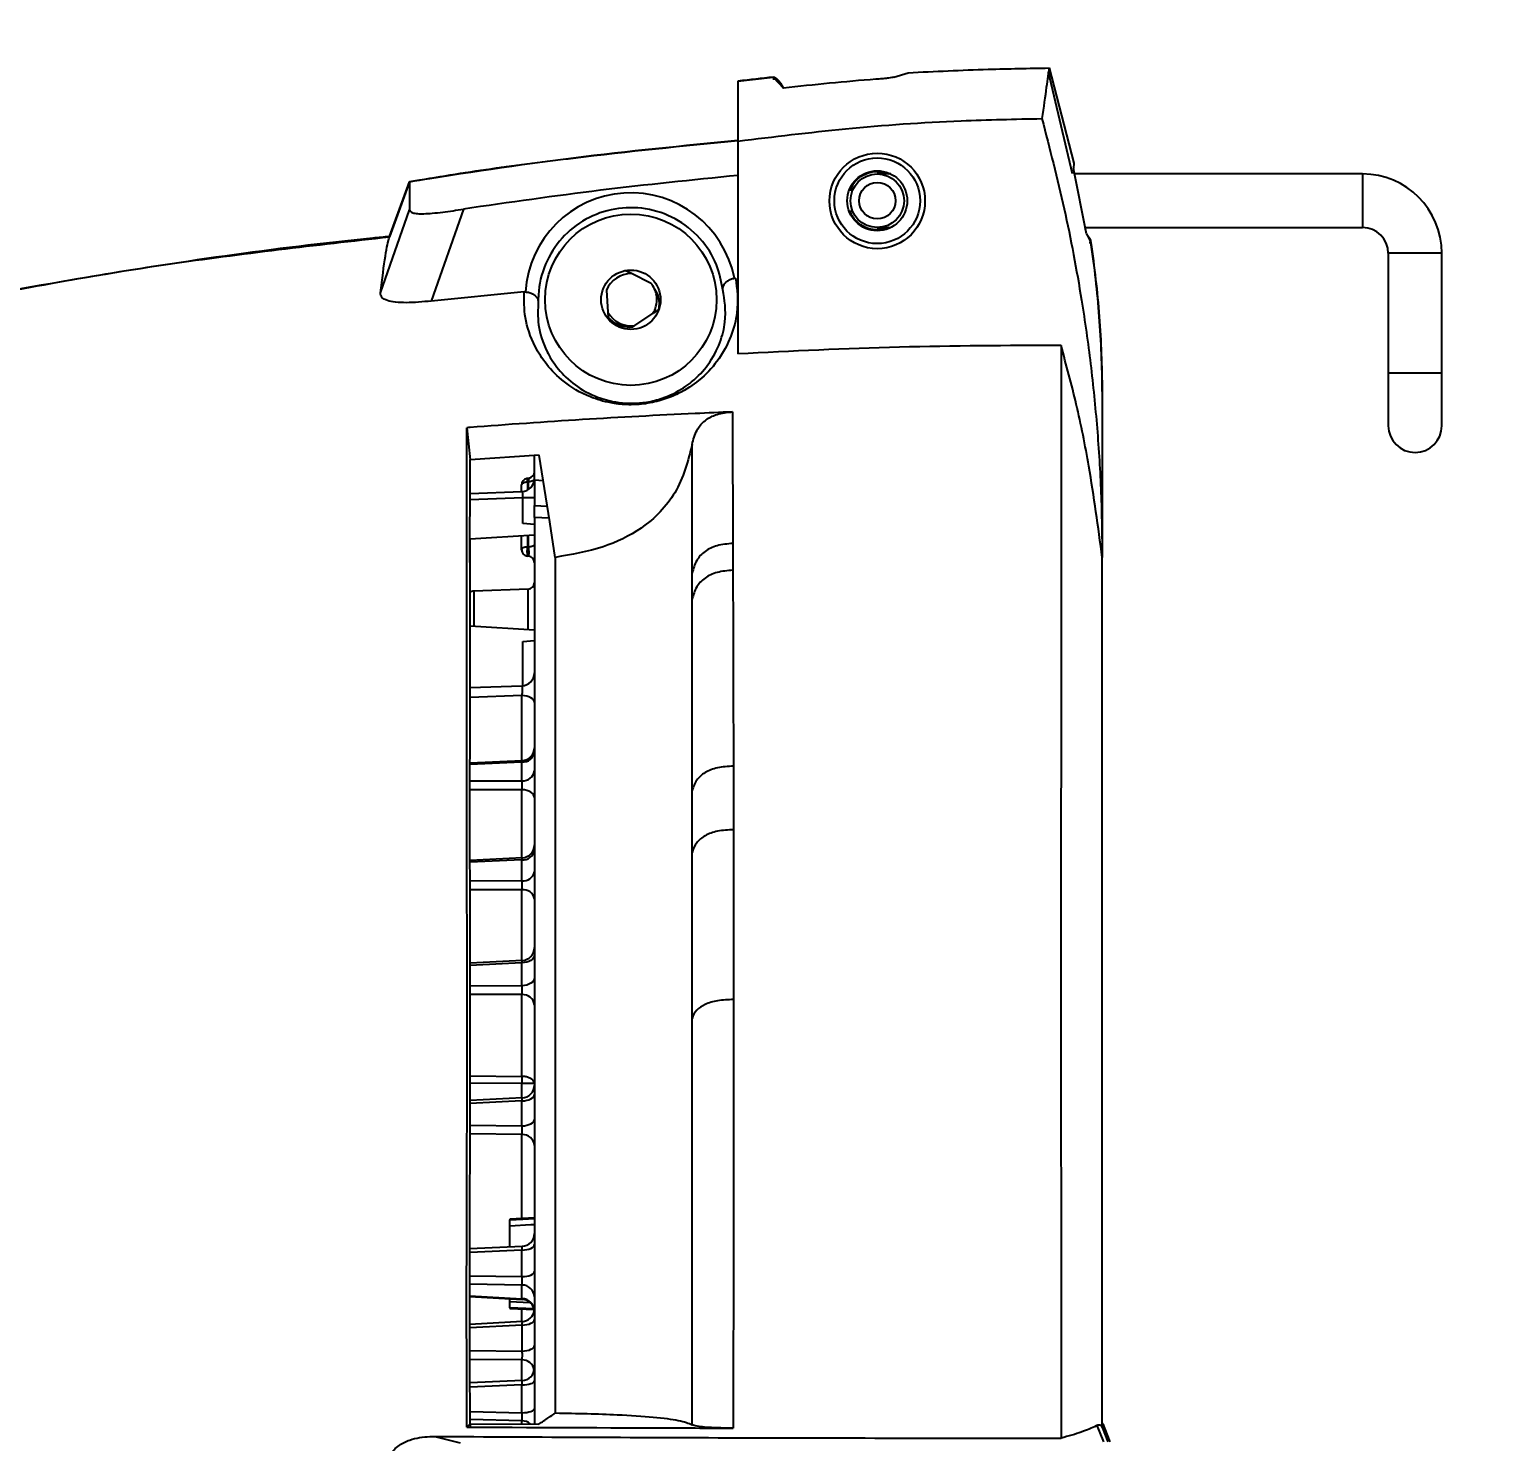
# Model space of a CAD drawing. Header units: inches. Extents: x 0.7 to 44.2, y 3.2 to 34.6.
# Drawn here: x 22.36 to 25.772, y 13.24 to 16.537 of the extents above; entities that cross this region are included whole.
import ezdxf

# ---------------------------------------------------------------- set-up
doc = ezdxf.new("R2010")
doc.units = ezdxf.units.IN
doc.header["$MEASUREMENT"] = 0
doc.layers.add('DIM', color=1, linetype='Continuous')
doc.styles.add('Arial', font='arial.ttf')
doc.dimstyles.new('ETC EU Metric & ANSI.35 Stacked', dxfattribs={"dimscale": 2.666667, "dimtxt": 0.35, "dimasz": 0.4375, "dimexe": 0.35, "dimexo": 0.35, "dimgap": 0.116667, "dimtad": 0, "dimtih": 1, "dimtoh": 1, "dimdec": 0, "dimlfac": 25.4, "dimzin": 4, "dimdsep": 46, "dimtxsty": 'Arial', "dimcen": 0.175, "dimadec": 0, "dimazin": 0, "dimtfac": 0.75, "dimtdec": 0, "dimtofl": 0, "dimtmove": 0, "dimatfit": 3, "dimfxl": 1, "dimtolj": 1, "dimtzin": 0, "dimarcsym": 0})

# ---------------------------------------------------------------- blocks, each defined once
blk = doc.blocks.new('*D4')
at = {"layer": 'Defpoints', "color": 0, "transparency": 16777216}
for p in [(21.6862, 20.4649), (27.3073, 20.4649), (21.0596, 12.3057)]:
    blk.add_point(p, dxfattribs=at)
at = {"layer": 'DIM', "color": 0, "lineweight": -2, "transparency": 16777216}
for p, q in [((22.0362, 20.4649), (27.6573, 20.4649)), ((27.3073, 20.0274), (27.3073, 17.0217)), ((27.3073, 12.7432), (27.3073, 15.749)), ((21.4096, 12.3057), (27.6573, 12.3057))]:
    blk.add_line(p, q, dxfattribs=at)
at = {"layer": 'DIM', "color": 0, "transparency": 16777216}
for points in [[(27.2344, 20.0274), (27.3802, 20.0274), (27.3073, 20.4649)], [(27.2344, 12.7432), (27.3802, 12.7432), (27.3073, 12.3057)]]:
    blk.add_solid(points, dxfattribs=at)
at = {"layer": 'DIM', "color": 0, "transparency": 16777216, "char_height": 0.35, "attachment_point": 5, "style": 'Arial'}
for s, insert in [('\\A1;207mm', (27.3073, 16.6807)), ('\\A1;[8.16"]', (27.3073, 16.0444))]:
    blk.add_mtext(s, dxfattribs=dict(at, insert=insert))

msp = doc.modelspace()

# ---------------------------------------------------------------- linework, layer by layer
for p, q in [((24.0134, 16.4157), (24.0955, 16.4251)), ((24.0134, 16.4157), (24.0134, 16.2758)), ((24.0134, 16.4157), (24.0134, 16.4157)), ((24.0952, 16.4251), (24.0961, 16.4192)), ((24.0955, 16.4251), (24.1195, 16.3997)), ((24.3771, 16.4252), (24.4108, 16.4355)), ((24.7938, 16.1992), (24.7379, 16.4365)), ((24.7393, 16.4465), (24.7973, 16.2243)), ((24.0134, 16.2758), (24.0134, 15.7793)), ((24.7973, 16.2243), (24.7965, 16.2122)), ((24.8267, 16.0592), (24.7965, 16.2122)), ((23.2467, 16.1807), (23.2001, 16.0525)), ((23.2003, 16.0531), (23.2467, 16.1807)), ((23.2467, 16.1807), (23.2467, 16.1155)), ((24.3699, 16.1992), (24.3384, 16.1992)), ((25.4709, 16.1992), (24.7991, 16.1992)), ((25.4709, 16.1992), (25.4709, 16.0742)), ((24.2811, 16.1617), (24.273, 16.1617)), ((23.1792, 15.9218), (23.2467, 16.1155)), ((23.3727, 16.1171), (23.2978, 15.9026)), ((24.2811, 16.1117), (24.273, 16.1117)), ((24.3384, 16.0742), (24.3699, 16.0742)), ((24.3626, 16.0742), (24.3536, 16.0713)), ((24.8267, 16.0592), (24.8232, 16.0742)), ((24.8237, 16.0742), (25.4709, 16.0742)), ((24.3645, 16.0739), (24.3652, 16.0721)), ((24.8267, 16.0592), (24.837, 16.0396)), ((24.8331, 16.0392), (24.8371, 16.0392)), ((25.5309, 16.0142), (25.5309, 15.7342)), ((25.6559, 16.0142), (25.5309, 16.0142)), ((25.6559, 15.7342), (25.6559, 16.0142)), ((23.765, 15.9665), (23.751, 15.9734)), ((23.8108, 15.9439), (23.765, 15.9665)), ((24.005, 15.9559), (24.0078, 15.9562)), ((23.5144, 15.9238), (23.2978, 15.9026)), ((23.5144, 15.9238), (23.5177, 15.9239)), ((23.7066, 15.9276), (23.7099, 15.8767)), ((23.7099, 15.8767), (23.7107, 15.8648)), ((23.7728, 15.8456), (23.8153, 15.8739)), ((23.8153, 15.8739), (23.8162, 15.8746)), ((23.8202, 15.8839), (23.8162, 15.8746)), ((23.8281, 15.8825), (23.8162, 15.8746)), ((23.8281, 15.8825), (23.8282, 15.8826)), ((23.7607, 15.8376), (23.7598, 15.837)), ((23.767, 15.8418), (23.7728, 15.8456)), ((25.5309, 15.7342), (25.5309, 15.6117)), ((25.6559, 15.7342), (25.5309, 15.7342)), ((25.6559, 15.6117), (25.6559, 15.7342)), ((24.8634, 15.6917), (24.8634, 15.304)), ((24.8634, 15.6917), (24.8634, 15.6917)), ((23.381, 15.607), (23.3884, 15.5316)), ((23.5494, 15.5432), (23.3884, 15.5316)), ((23.5384, 15.4844), (23.5384, 15.5435)), ((23.5084, 15.4579), (23.5084, 15.4734)), ((23.5263, 15.4893), (23.5205, 15.4881)), ((23.5205, 15.4881), (23.5221, 15.4799)), ((23.5247, 15.4805), (23.5221, 15.4799)), ((23.5221, 15.4799), (23.5221, 15.4612)), ((23.5247, 15.4805), (23.5263, 15.4893)), ((23.5247, 15.4627), (23.5247, 15.4805)), ((23.5384, 15.4844), (23.5384, 15.4257)), ((23.5589, 15.4826), (23.5384, 15.4844)), ((23.511, 15.443), (23.3882, 15.4387)), ((23.3883, 15.4537), (23.5094, 15.4579)), ((23.511, 15.3837), (23.511, 15.443)), ((23.5384, 15.443), (23.511, 15.443)), ((23.5384, 15.4257), (23.5682, 15.4239)), ((23.5384, 15.3977), (23.5384, 13.2803)), ((23.5727, 15.3956), (23.5384, 15.3977)), ((23.5384, 15.3813), (23.511, 15.3837)), ((23.5384, 15.3563), (23.3881, 15.3471)), ((23.5084, 15.3221), (23.5084, 15.3545)), ((23.5221, 15.3553), (23.5221, 15.3286)), ((23.5221, 15.3286), (23.5247, 15.3284)), ((23.5247, 15.3284), (23.5247, 15.3555)), ((23.5247, 15.3069), (23.5221, 15.3071)), ((24.8634, 13.2746), (24.8634, 15.304)), ((24.8634, 15.304), (24.8634, 15.304)), ((24.8634, 15.2246), (24.8634, 15.304)), ((23.5239, 15.2302), (23.3967, 15.2258)), ((23.3967, 15.2258), (23.3967, 15.1438)), ((23.5239, 15.136), (23.5239, 15.2302)), ((24.8634, 15.2246), (24.8634, 15.2246)), ((23.3883, 15.1443), (23.5384, 15.1351)), ((23.511, 15.1077), (23.5384, 15.1101)), ((23.511, 15.0048), (23.511, 15.1077)), ((23.3883, 15.0005), (23.5094, 15.0047)), ((23.5094, 14.9816), (23.3883, 14.9774)), ((23.5094, 14.8296), (23.5094, 14.9816)), ((23.5098, 14.8296), (23.3881, 14.8236)), ((23.5094, 14.783), (23.5094, 14.8266)), ((23.388, 14.7825), (23.5094, 14.783)), ((23.5094, 14.762), (23.388, 14.7615)), ((23.5094, 14.6028), (23.5094, 14.762)), ((23.5098, 14.6029), (23.3881, 14.5969)), ((23.5094, 14.5497), (23.5094, 14.5986)), ((23.3882, 14.5498), (23.5094, 14.5497)), ((23.5094, 14.5286), (23.3882, 14.5287)), ((23.5094, 14.363), (23.5094, 14.5286)), ((23.3884, 14.4506), (23.3884, 14.4506)), ((23.5099, 14.3631), (23.3884, 14.3571)), ((23.5094, 14.3046), (23.5094, 14.358)), ((23.3884, 14.3053), (23.5094, 14.3046)), ((23.5094, 14.2837), (23.3884, 14.2844)), ((23.5094, 14.0929), (23.5094, 14.2837)), ((23.3884, 14.0943), (23.5094, 14.0929)), ((23.5094, 14.0763), (23.3884, 14.0775)), ((23.5094, 14.0429), (23.5094, 14.0763)), ((23.5098, 14.0426), (23.3884, 14.0368)), ((23.5094, 13.9776), (23.5094, 14.0358)), ((23.3884, 13.979), (23.5094, 13.9776)), ((23.5094, 13.9571), (23.3884, 13.9585)), ((23.5094, 13.7614), (23.5094, 13.9571)), ((23.5384, 13.7629), (23.4814, 13.7599)), ((23.4814, 13.7599), (23.4814, 13.7585)), ((23.4814, 13.6948), (23.4814, 13.7437)), ((23.5098, 13.6961), (23.3877, 13.6905)), ((23.5094, 13.6256), (23.5094, 13.6877)), ((23.3875, 13.6277), (23.5094, 13.6256)), ((23.5094, 13.6059), (23.3875, 13.608)), ((23.5094, 13.5739), (23.5094, 13.6059)), ((23.3876, 13.5804), (23.5094, 13.5739)), ((23.3876, 13.579), (23.51, 13.5725)), ((23.4814, 13.5677), (23.4814, 13.5741)), ((23.4814, 13.5677), (23.5273, 13.5654)), ((23.4814, 13.5529), (23.4814, 13.5515)), ((23.5369, 13.5501), (23.4814, 13.5529)), ((23.4814, 13.5515), (23.5378, 13.5486)), ((23.5094, 13.5206), (23.5094, 13.55)), ((23.51, 13.5206), (23.3877, 13.5141)), ((23.51, 13.5124), (23.3878, 13.5059)), ((23.51, 13.4517), (23.51, 13.5124)), ((23.3879, 13.4529), (23.51, 13.4517)), ((23.5094, 13.4313), (23.388, 13.4324)), ((23.5094, 13.3828), (23.5094, 13.4313)), ((23.5097, 13.3828), (23.3881, 13.3774)), ((23.5094, 13.308), (23.5094, 13.3728)), ((23.3883, 13.3107), (23.5094, 13.308)), ((23.381, 13.2745), (23.3884, 13.2823)), ((23.5094, 13.2892), (23.3884, 13.2919)), ((23.3884, 13.2823), (23.5489, 13.2815)), ((23.3884, 13.2823), (23.3884, 13.2745)), ((23.3884, 13.2823), (23.3884, 13.2823)), ((23.5094, 13.2817), (23.5094, 13.2892)), ((24.8671, 13.24), (24.8517, 13.2784)), ((24.8654, 13.2818), (24.8634, 13.2818)), ((24.882, 13.2402), (24.8654, 13.2818)), ((23.3057, 13.2525), (23.3655, 13.2377)), ((23.381, 13.2745), (23.3884, 13.2745)), ((24.8774, 13.2397), (24.8644, 13.2721))]:
    msp.add_line(p, q)
at = {"flags": 128}
for points in [[(23.5871, 15.3043), (23.574, 15.3874), (23.5494, 15.5432)], [(23.5221, 15.4799), (23.5194, 15.4797), (23.5168, 15.4793), (23.5144, 15.4787), (23.5123, 15.4778), (23.5107, 15.4769), (23.5094, 15.4758), (23.5087, 15.4746), (23.5084, 15.4734)], [(23.5384, 15.4866), (23.5381, 15.4858), (23.5374, 15.4846), (23.5361, 15.4835), (23.5345, 15.4826), (23.5324, 15.4818), (23.53, 15.4811), (23.5274, 15.4807), (23.5247, 15.4805)], [(23.5221, 15.3286), (23.5194, 15.3284), (23.5168, 15.328), (23.5144, 15.3273), (23.5123, 15.3265), (23.5107, 15.3256), (23.5094, 15.3245), (23.5087, 15.3233), (23.5084, 15.3221)], [(23.5384, 15.335), (23.5381, 15.3337), (23.5374, 15.3326), (23.5361, 15.3315), (23.5345, 15.3305), (23.5324, 15.3297), (23.53, 15.3291), (23.5274, 15.3286), (23.5247, 15.3284)], [(23.5384, 14.9654), (23.5378, 14.9685), (23.5362, 14.9715), (23.5336, 14.9742), (23.53, 14.9767), (23.5256, 14.9787), (23.5206, 14.9802), (23.5151, 14.9812), (23.5094, 14.9816)], [(23.5094, 14.8266), (23.5084, 14.8266), (23.3886, 14.8207), (23.3881, 14.8207)], [(23.5384, 14.7428), (23.5378, 14.7465), (23.5362, 14.75), (23.5336, 14.7533), (23.53, 14.7562), (23.5256, 14.7585), (23.5206, 14.7603), (23.5151, 14.7615), (23.5094, 14.762)], [(23.5094, 14.5986), (23.5084, 14.5985), (23.3886, 14.5926), (23.3881, 14.5926)], [(23.5384, 14.377), (23.5378, 14.3733), (23.5362, 14.3699), (23.5336, 14.3666), (23.53, 14.3638), (23.5256, 14.3614), (23.5206, 14.3596), (23.5151, 14.3585), (23.5094, 14.358)], [(23.5094, 14.358), (23.5084, 14.358), (23.3886, 14.3521), (23.3884, 14.3521)], [(23.5384, 14.3231), (23.5378, 14.3195), (23.5362, 14.3161), (23.5336, 14.313), (23.53, 14.3102), (23.5256, 14.3079), (23.5206, 14.3062), (23.5151, 14.3051), (23.5094, 14.3046)], [(23.5094, 14.0358), (23.5084, 14.0357), (23.3886, 14.03), (23.3884, 14.03)], [(23.5094, 14.0358), (23.5151, 14.0362), (23.5206, 14.0371), (23.5256, 14.0386), (23.53, 14.0406), (23.5336, 14.043), (23.5362, 14.0457), (23.5378, 14.0487), (23.5384, 14.0517)], [(23.5094, 13.9776), (23.5151, 13.9779), (23.5206, 13.9789), (23.5256, 13.9803), (23.53, 13.9823), (23.5336, 13.9846), (23.5362, 13.9872), (23.5378, 13.99), (23.5384, 13.993)], [(23.4814, 13.7585), (23.5114, 13.76), (23.5384, 13.7614)], [(23.5384, 13.7466), (23.5304, 13.7462), (23.4814, 13.7437)], [(23.5094, 13.6877), (23.5084, 13.6877), (23.3886, 13.6821), (23.3877, 13.6821)], [(23.5094, 13.6877), (23.5151, 13.688), (23.5206, 13.6888), (23.5256, 13.69), (23.53, 13.6916), (23.5336, 13.6935), (23.5362, 13.6957), (23.5378, 13.698), (23.5384, 13.7005)], [(23.5094, 13.6256), (23.5151, 13.6259), (23.5206, 13.6266), (23.5256, 13.6278), (23.53, 13.6293), (23.5336, 13.6311), (23.5362, 13.6332), (23.5378, 13.6354), (23.5384, 13.6378)], [(23.51, 13.5124), (23.5156, 13.5128), (23.521, 13.5136), (23.5259, 13.5149), (23.5302, 13.5166), (23.5337, 13.5187), (23.5363, 13.521), (23.5379, 13.5234), (23.5384, 13.526)], [(23.51, 13.4517), (23.5156, 13.4521), (23.521, 13.453), (23.5259, 13.4543), (23.5302, 13.4559), (23.5337, 13.458), (23.5363, 13.4603), (23.5379, 13.4628), (23.5384, 13.4653)], [(23.5094, 13.3728), (23.5151, 13.373), (23.5206, 13.3736), (23.5256, 13.3746), (23.53, 13.3758), (23.5336, 13.3773), (23.5362, 13.3789), (23.5378, 13.3808), (23.5384, 13.3826)], [(23.5094, 13.3728), (23.5084, 13.3727), (23.3886, 13.3674), (23.3881, 13.3674)], [(23.5094, 13.308), (23.5151, 13.3083), (23.5206, 13.3088), (23.5256, 13.3097), (23.53, 13.3109), (23.5336, 13.3122), (23.5362, 13.3138), (23.5378, 13.3155), (23.5384, 13.3173)]]:
    msp.add_lwpolyline(points, dxfattribs=at)
for centre, radius in [((24.3384, 16.1367), 0.1), ((24.3384, 16.1367), 0.07), ((24.3384, 16.1367), 0.0625), ((24.3384, 16.1367), 0.0425), ((23.7634, 15.9057), 0.2), ((23.7634, 15.9057), 0.0693)]:
    msp.add_circle(centre, radius)
for centre, radius, start, end in [((25.4709, 16.0142), 0.185, 0, 90), ((25.4709, 16.0142), 0.06, 0, 90), ((23.7634, 15.9057), 0.0608, 88.5073, 158.8695), ((23.7634, 15.9057), 0.0608, 24.6506, 38.8695), ((23.7634, 15.9057), 0.0608, 339.0121, 24.6506), ((23.7634, 15.9057), 0.0608, 208.5073, 278.8695), ((23.7634, 15.9057), 0.0608, 328.5073, 339.0121), ((25.5934, 15.6117), 0.0625, 180, 0), ((23.5234, 15.504), 0.015, 280.8654, 0), ((23.5234, 15.4734), 0.015, 101.2866, 180), ((23.5084, 15.4879), 0.03, 272, 0), ((23.5649, 15.3179), 0.0441, 165.9098, 194.0902), ((23.5234, 15.3221), 0.015, 180, 265), ((23.5234, 15.292), 0.015, 0, 85), ((23.3972, 15.2108), 0.015, 92, 126.929), ((23.5234, 15.2452), 0.015, 272, 0), ((23.5084, 15.0347), 0.03, 272, 0), ((23.5116, 14.8536), 0.027, 265.3626, 352.2), ((23.5084, 14.86), 0.03, 272.6598, 359.992), ((23.5118, 14.8098), 0.0269, 264.9813, 351.6059), ((23.5125, 14.6248), 0.0264, 263.4164, 348.9021), ((23.5084, 14.633), 0.03, 272.6918, 359.9941), ((23.5126, 14.5758), 0.0263, 263.0166, 348.129), ((23.5124, 14.5023), 0.0265, 10.5906, 96.3102), ((23.5084, 14.3935), 0.03, 272.7845, 360), ((23.5116, 14.2567), 0.0271, 7.5437, 94.4684), ((23.2221, 14.0846), 0.2875, 358.3508, 1.6492), ((23.5084, 14.0728), 0.03, 272.6064, 359.9925), ((23.5106, 13.9292), 0.0279, 4.7344, 92.4243), ((23.5084, 13.7263), 0.03, 272.5267, 359.9946), ((23.5098, 13.5772), 0.0286, 2.7215, 90.7146), ((23.5098, 13.5453), 0.0286, 2.7215, 90.7146), ((23.5084, 13.5426), 0.03, 0, 87.0908), ((23.5084, 13.5506), 0.03, 272.8938, 352.3647), ((23.5097, 13.4023), 0.029, 11.7942, 90.4158), ((23.5084, 13.4128), 0.03, 272.5008, 359.9998), ((23.5085, 13.2584), 0.0308, 49.2821, 88.3278)]:
    msp.add_arc(centre, radius, start, end)
msp.add_ellipse((24.3384, 16.1362), major_axis=(0, 0.1114), ratio=0.999987)
for centre, major_axis, ratio, start_param, end_param in [((23.7634, 15.909), (0, 0.2461), 0.999985, 4.903955, 7.793466), ((23.5084, 15.4429), (0.0011, 0.015), 0.172257, 4.734033, 6.301787), ((23.5234, 15.3221), (-0.0014, 0.0152), 0.133962, 3.117715, 5.130176), ((23.5084, 14.9897), (0.0011, 0.015), 0.126126, 4.157074, 6.296614), ((23.5084, 13.5876), (-0.0016, 0.0151), 0.062203, 2.702856, 3.131662), ((23.5084, 13.5055), (0.0016, 0.0151), 0.061986, 5.195138, 6.291229), ((23.5084, 13.4449), (-0.0003, 0.015), 0.126778, 3.567482, 5.17868), ((24.7161, 12.3057), (0, 4.3858), 0.034921, 4.933911, 4.93682)]:
    msp.add_ellipse(centre, major_axis=major_axis, ratio=ratio, start_param=start_param, end_param=end_param)
for points in [[(24.0952, 16.4251), (24.0691, 16.4222), (24.0419, 16.4191), (24.0134, 16.4157)], [(24.0952, 16.4251), (24.1019, 16.4255), (24.11, 16.4171), (24.1195, 16.3997)], [(24.8267, 16.0592), (24.8329, 16.0525), (24.836, 16.0459), (24.8371, 16.0392)]]:
    msp.add_open_spline(points, degree=3)
for points, knots in [([(24.3492, 16.4213), (24.3445, 16.421), (24.2678, 16.4152), (24.1913, 16.4072), (24.1195, 16.3997)], [0, 0, 0, 0, 0.060514, 1, 1, 1, 1]), ([(24.3771, 16.4252), (24.3757, 16.4248), (24.3728, 16.424), (24.365, 16.4229), (24.3568, 16.4219), (24.3513, 16.4215), (24.3492, 16.4213)], [0, 0, 0, 0, 0.2753246, 0.5506821, 0.825326, 1, 1, 1, 1]), ([(24.4108, 16.4355), (24.473, 16.4386), (24.5824, 16.4441), (24.692, 16.4457), (24.7393, 16.4465)], [0, 0, 0, 0, 0.568639, 1, 1, 1, 1]), ([(24.7393, 16.4465), (24.7393, 16.4463), (24.7378, 16.4358), (24.7338, 16.4067), (24.7263, 16.3546), (24.7226, 16.3284)], [0, 0, 0, 0, 0.005481, 0.501597, 1, 1, 1, 1]), ([(24.0134, 16.2758), (24.0969, 16.2861), (24.2698, 16.3074), (24.5066, 16.3241), (24.6597, 16.3272), (24.7226, 16.3284)], [0, 0, 0, 0, 0.354665, 0.734886, 1, 1, 1, 1]), ([(24.7226, 16.3284), (24.7407, 16.2584), (24.7769, 16.1182), (24.8128, 15.9267), (24.8372, 15.7557), (24.8522, 15.6058), (24.8617, 15.4551), (24.8628, 15.3544), (24.8634, 15.304)], [0, 0, 0, 0, 0.208801, 0.418149, 0.563127, 0.708317, 0.854049, 1, 1, 1, 1]), ([(23.2467, 16.1807), (23.2784, 16.1867), (23.3102, 16.192), (23.3738, 16.2022), (23.4057, 16.2069), (23.5013, 16.2205), (23.5652, 16.2286), (23.757, 16.2517), (23.8851, 16.265), (24.0134, 16.277)], [0, 0, 0, 0, 0.125, 0.125, 0.25, 0.25, 0.5, 0.5, 1, 1, 1, 1]), ([(24.0134, 16.2769), (23.8852, 16.2646), (23.6287, 16.24), (23.3741, 16.2005), (23.2467, 16.1807)], [0, 0, 0, 0, 0.49969, 1, 1, 1, 1]), ([(24.0134, 16.1958), (23.9064, 16.185), (23.6922, 16.1633), (23.4792, 16.1325), (23.3727, 16.1171)], [0, 0, 0, 0, 0.499821, 1, 1, 1, 1]), ([(24.2752, 16.1617), (24.2777, 16.1668), (24.2829, 16.1778), (24.2968, 16.1918), (24.3159, 16.2022), (24.34, 16.2066), (24.356, 16.202), (24.3644, 16.1996)], [0, 0, 0, 0, 0.157902, 0.338701, 0.53936, 0.759831, 1, 1, 1, 1]), ([(23.2467, 16.1155), (23.2478, 16.1128), (23.2494, 16.1089), (23.2644, 16.1064), (23.28, 16.1061), (23.3004, 16.1074), (23.3317, 16.1108), (23.3565, 16.1146), (23.3727, 16.1171)], [0, 0, 0, 0, 0.268825, 0.385121, 0.499196, 0.617817, 0.750134, 1, 1, 1, 1]), ([(23.9781, 15.9291), (23.9742, 15.9487), (23.9655, 15.9923), (23.9271, 16.0515), (23.8689, 16.0978), (23.7986, 16.1217), (23.7253, 16.1212), (23.6566, 16.0968), (23.5995, 16.0514), (23.5604, 15.9895), (23.5476, 15.9362), (23.5474, 15.9065), (23.5473, 15.901)], [0, 0, 0, 0, 0.091814, 0.204021, 0.316125, 0.426483, 0.535352, 0.643645, 0.752491, 0.862769, 0.974762, 1, 1, 1, 1]), ([(24.3645, 16.0739), (24.3575, 16.0718), (24.3443, 16.0676), (24.3242, 16.0694), (24.3073, 16.0754), (24.291, 16.0866), (24.2798, 16.0992), (24.2765, 16.1096), (24.2758, 16.1117)], [0, 0, 0, 0, 0.201363, 0.384784, 0.550152, 0.697531, 0.937158, 1, 1, 1, 1]), ([(23.2003, 16.0531), (23.1872, 16.0518), (22.9436, 16.0282), (22.4717, 15.9596), (21.9798, 15.8638), (21.7214, 15.7902), (21.6862, 15.7801)], [0, 0, 0, 0, 0.025269, 0.4714888, 0.918344, 0.9889268, 0.9889268, 0.9889268, 0.9889268]), ([(21.6862, 15.7828), (21.8473, 15.8224), (22.1771, 15.9032), (22.6825, 15.9941), (23.0276, 16.033), (23.2001, 16.0525)], [0.010978, 0.010978, 0.010978, 0.010978, 0.330671, 0.6654632, 1, 1, 1, 1]), ([(23.1792, 15.9218), (23.1832, 15.9536), (23.1912, 16.0176), (23.1971, 16.0408), (23.2001, 16.0525)], [0, 0, 0, 0, 0.497473, 1, 1, 1, 1]), ([(24.837, 16.0396), (24.8446, 15.982), (24.8597, 15.8665), (24.8622, 15.75), (24.8634, 15.6917)], [0, 0, 0, 0, 0.498712, 1, 1, 1, 1]), ([(24.8634, 15.6917), (24.8634, 15.7499), (24.861, 15.808), (24.8521, 15.9239), (24.8455, 15.9817), (24.8371, 16.0392)], [0, 0, 0, 0, 0.5, 0.5, 1, 1, 1, 1]), ([(24.0078, 15.9562), (24.0112, 15.9304), (24.0164, 15.8901), (23.9996, 15.8214), (23.9719, 15.7674), (23.9296, 15.7207), (23.8844, 15.69), (23.8403, 15.6717), (23.8001, 15.6622), (23.7695, 15.6604), (23.7424, 15.6611), (23.7088, 15.6651), (23.6549, 15.6821), (23.6041, 15.714), (23.5646, 15.7548), (23.5326, 15.8061), (23.5138, 15.8651), (23.5142, 15.9042), (23.5144, 15.9238)], [0, 0, 0, 0, 0.155181, 0.242407, 0.330958, 0.394178, 0.44011, 0.465818, 0.491341, 0.513103, 0.517073, 0.538788, 0.574116, 0.636426, 0.702442, 0.769911, 0.884218, 1, 1, 1, 1]), ([(23.9781, 15.9291), (23.9781, 15.9292), (23.9779, 15.9319), (23.9787, 15.9371), (23.9828, 15.9442), (23.9888, 15.9497), (23.9963, 15.954), (24.0021, 15.9553), (24.005, 15.9559)], [0, 0, 0, 0, 0.004514, 0.249781, 0.46414, 0.649083, 0.824353, 1, 1, 1, 1]), ([(23.2978, 15.9026), (23.2778, 15.9007), (23.2483, 15.898), (23.2133, 15.8994), (23.1931, 15.9034), (23.18, 15.9111), (23.1795, 15.9178), (23.1792, 15.9218)], [0, 0, 0, 0, 0.30596, 0.450723, 0.596268, 0.76238, 1, 1, 1, 1]), ([(23.5177, 15.9239), (23.5207, 15.9236), (23.5267, 15.923), (23.5346, 15.9197), (23.5412, 15.9148), (23.5458, 15.9084), (23.5471, 15.9036), (23.5473, 15.9011), (23.5473, 15.901)], [0, 0, 0, 0, 0.179407, 0.3584, 0.547963, 0.76779, 0.995414, 1, 1, 1, 1]), ([(23.5473, 15.901), (23.5465, 15.8835), (23.5448, 15.8482), (23.5605, 15.7947), (23.5889, 15.748), (23.6233, 15.7119), (23.668, 15.6833), (23.7161, 15.668), (23.7546, 15.6633), (23.7799, 15.6641), (23.8062, 15.6673), (23.8338, 15.6738), (23.8729, 15.6903), (23.9128, 15.7176), (23.9496, 15.7587), (23.9737, 15.8064), (23.9882, 15.869), (23.9821, 15.9053), (23.9781, 15.9291)], [0, 0, 0, 0, 0.119467, 0.239991, 0.305233, 0.371384, 0.43147, 0.464597, 0.484442, 0.503764, 0.507647, 0.53089, 0.55486, 0.598758, 0.660366, 0.746546, 0.834245, 1, 1, 1, 1]), ([(23.8187, 15.9311), (23.8219, 15.9252), (23.8284, 15.9134), (23.83, 15.8961), (23.8286, 15.886), (23.8281, 15.8825)], [0, 0, 0, 0, 0.39594, 0.790953, 1, 1, 1, 1]), ([(23.767, 15.8418), (23.7631, 15.8416), (23.7519, 15.8411), (23.7339, 15.846), (23.7192, 15.8554), (23.7125, 15.8628), (23.7107, 15.8648)], [0, 0, 0, 0, 0.187733, 0.528992, 0.869897, 1, 1, 1, 1]), ([(24.7672, 15.799), (24.6415, 15.7986), (24.3901, 15.7977), (24.139, 15.7854), (24.0134, 15.7793)], [0, 0, 0, 0, 0.4997552, 1, 1, 1, 1]), ([(24.7672, 15.799), (24.7672, 15.7509), (24.7673, 15.6541), (24.7674, 15.4781), (24.7673, 15.2866), (24.7673, 15.0807), (24.7672, 14.8524), (24.7671, 14.6062), (24.7671, 14.3456), (24.7671, 14.0716), (24.7672, 13.7815), (24.7672, 13.5054), (24.7672, 13.3248), (24.7673, 13.2486)], [0, 0, 0, 0, 0.101607, 0.204124, 0.293668, 0.383833, 0.47597, 0.568792, 0.658049, 0.747933, 0.83979, 0.932327, 1, 1, 1, 1]), ([(24.8634, 15.304), (24.8538, 15.3752), (24.8378, 15.4951), (24.805, 15.6603), (24.7796, 15.7534), (24.7672, 15.799)], [0, 0, 0, 0, 0.4273062, 0.719303, 1, 1, 1, 1]), ([(24.0008, 15.6438), (23.9717, 15.6425), (23.7673, 15.6336), (23.5607, 15.6208), (23.3835, 15.6072), (23.381, 15.607)], [0, 0, 0, 0, 0.1408638, 0.9880298, 1, 1, 1, 1]), ([(23.9066, 15.5681), (23.9094, 15.5795), (23.9142, 15.599), (23.9328, 15.6223), (23.9582, 15.6375), (23.9823, 15.6427), (23.9974, 15.6436), (24.0008, 15.6438)], [0, 0, 0, 0, 0.280002, 0.476864, 0.674281, 0.926356, 1, 1, 1, 1]), ([(24.0008, 15.6438), (24.0008, 15.597), (24.0009, 15.5035), (24.0012, 15.3923), (24.0013, 15.3367)], [0, 0, 0, 0, 0.500224, 1, 1, 1, 1]), ([(23.381, 13.2745), (23.3807, 13.3457), (23.3801, 13.4882), (23.3803, 13.6983), (23.3809, 13.9051), (23.3815, 14.1205), (23.3814, 14.3414), (23.3808, 14.5629), (23.3807, 14.7707), (23.3809, 14.9651), (23.381, 15.1463), (23.3808, 15.314), (23.3803, 15.4699), (23.3807, 15.5613), (23.381, 15.607)], [0, 0, 0, 0, 0.070998, 0.142226, 0.214231, 0.286532, 0.37348, 0.461051, 0.547999, 0.635509, 0.724628, 0.814244, 0.90692, 1, 1, 1, 1]), ([(23.9066, 15.5681), (23.8966, 15.5291), (23.8773, 15.4545), (23.7966, 15.3716), (23.6962, 15.323), (23.625, 15.3108), (23.5871, 15.3043)], [0, 0, 0, 0, 0.2825974, 0.5406706, 0.7552332, 1, 1, 1, 1]), ([(23.9065, 15.2678), (23.9066, 15.3221), (23.9066, 15.4308), (23.9066, 15.5223), (23.9066, 15.5681)], [0, 0, 0, 0, 0.499044, 1, 1, 1, 1]), ([(23.3884, 14.4506), (23.3882, 14.5091), (23.3879, 14.6261), (23.388, 14.7902), (23.3882, 14.9458), (23.3885, 15.1305), (23.3878, 15.3339), (23.3882, 15.4655), (23.3884, 15.5316)], [0, 0, 0, 0, 0.129297, 0.258605, 0.390219, 0.521839, 0.75975, 1, 1, 1, 1]), ([(23.3884, 15.4537), (23.3884, 15.4592), (23.3884, 15.488), (23.3884, 15.5126), (23.3884, 15.5325)], [0, 0, 0, 0, 0.193656, 1, 1, 1, 1]), ([(23.5384, 15.3977), (23.5384, 15.3992), (23.5384, 15.4022), (23.5384, 15.4102), (23.5384, 15.4184), (23.5384, 15.4237), (23.5384, 15.4257)], [0, 0, 0, 0, 0.279181, 0.558389, 0.837045, 1, 1, 1, 1]), ([(23.3884, 15.2225), (23.3884, 15.2435), (23.3884, 15.2893), (23.3884, 15.3268), (23.3884, 15.3471)], [0, 0, 0, 0, 0.458153, 1, 1, 1, 1]), ([(24.0013, 15.3367), (23.9888, 15.3357), (23.9655, 15.3338), (23.9349, 15.3196), (23.9141, 15.2965), (23.9092, 15.2778), (23.9065, 15.2678)], [0, 0, 0, 0, 0.267601, 0.5, 0.732399, 1, 1, 1, 1]), ([(24.0013, 15.3367), (24.0014, 15.3264), (24.0015, 15.3059), (24.0015, 15.2847), (24.0015, 15.2742)], [0, 0, 0, 0, 0.499933, 1, 1, 1, 1]), ([(23.5871, 15.3043), (23.5871, 15.2396), (23.5871, 15.1104), (23.5871, 14.8707), (23.5871, 14.6008), (23.5871, 14.3204), (23.5871, 14.0395), (23.5871, 13.7647), (23.5871, 13.5194), (23.5871, 13.3631), (23.5871, 13.3068)], [0, 0, 0, 0, 0.148211, 0.295611, 0.443346, 0.589148, 0.703144, 0.818544, 0.934666, 1, 1, 1, 1]), ([(24.0015, 15.2742), (23.989, 15.2732), (23.9656, 15.2713), (23.935, 15.2574), (23.9141, 15.2347), (23.9092, 15.2164), (23.9065, 15.2066)], [0, 0, 0, 0, 0.2676594, 0.5, 0.7323406, 1, 1, 1, 1]), ([(23.9065, 15.2066), (23.9065, 15.2169), (23.9065, 15.2376), (23.9065, 15.2577), (23.9065, 15.2678)], [0, 0, 0, 0, 0.500072, 1, 1, 1, 1]), ([(24.0015, 15.2742), (24.0018, 15.2037), (24.0022, 15.0627), (24.0026, 14.8989), (24.0028, 14.8169)], [0, 0, 0, 0, 0.499834, 1, 1, 1, 1]), ([(23.9064, 14.7598), (23.9064, 14.84), (23.9064, 15.0001), (23.9065, 15.1379), (23.9065, 15.2066)], [0, 0, 0, 0, 0.501628, 1, 1, 1, 1]), ([(23.5094, 14.8266), (23.5095, 14.8273), (23.5097, 14.8288), (23.5098, 14.8301), (23.5098, 14.8299), (23.5098, 14.8298)], [0, 0, 0, 0, 0.31053, 0.804343, 1, 1, 1, 1]), ([(24.0028, 14.8169), (23.9901, 14.8162), (23.9664, 14.8149), (23.9353, 14.8032), (23.9141, 14.7838), (23.9091, 14.7682), (23.9064, 14.7598)], [0, 0, 0, 0, 0.268027, 0.5, 0.731973, 1, 1, 1, 1]), ([(24.0028, 14.8169), (24.0028, 14.7926), (24.0029, 14.744), (24.003, 14.6938), (24.003, 14.6687)], [0, 0, 0, 0, 0.502172, 1, 1, 1, 1]), ([(23.5094, 14.762), (23.5095, 14.7628), (23.5097, 14.7651), (23.5099, 14.7694), (23.5099, 14.7745), (23.5098, 14.7794), (23.5095, 14.7818), (23.5094, 14.783)], [0, 0, 0, 0, 0.135806, 0.351767, 0.567479, 0.783477, 1, 1, 1, 1]), ([(23.9063, 14.6151), (23.9063, 14.6396), (23.9063, 14.6887), (23.9064, 14.736), (23.9064, 14.7598)], [0, 0, 0, 0, 0.499289, 1, 1, 1, 1]), ([(24.003, 14.6687), (23.9903, 14.6681), (23.9666, 14.6669), (23.9354, 14.6559), (23.9141, 14.6377), (23.909, 14.623), (23.9063, 14.6151)], [0, 0, 0, 0, 0.268107, 0.5, 0.731893, 1, 1, 1, 1]), ([(24.003, 14.6687), (24.0031, 14.6046), (24.0032, 14.4774), (24.0033, 14.3403), (24.0033, 14.2724)], [0, 0, 0, 0, 0.504396, 1, 1, 1, 1]), ([(23.9063, 14.2284), (23.9063, 14.2952), (23.9063, 14.429), (23.9063, 14.553), (23.9063, 14.6151)], [0, 0, 0, 0, 0.500014, 1, 1, 1, 1]), ([(23.5094, 14.5986), (23.5095, 14.5993), (23.5097, 14.6011), (23.5098, 14.6028), (23.5098, 14.6028), (23.5098, 14.6029)], [0, 0, 0, 0, 0.268523, 0.695533, 1, 1, 1, 1]), ([(23.5094, 14.5286), (23.5095, 14.5294), (23.5097, 14.5314), (23.5099, 14.5356), (23.5099, 14.5407), (23.5098, 14.5457), (23.5095, 14.5484), (23.5094, 14.5497)], [0, 0, 0, 0, 0.135806, 0.351767, 0.567479, 0.783477, 1, 1, 1, 1]), ([(23.3884, 13.9339), (23.3884, 13.9923), (23.3884, 14.1131), (23.3884, 14.2864), (23.3884, 14.3957), (23.3884, 14.4506)], [0, 0, 0, 0, 0.31808, 0.657402, 1, 1, 1, 1]), ([(23.5094, 14.358), (23.5095, 14.3588), (23.5097, 14.3608), (23.5098, 14.3628), (23.5099, 14.3638), (23.5099, 14.3636), (23.5099, 14.3636)], [0, 0, 0, 0, 0.239154, 0.619461, 0.999328, 1, 1, 1, 1]), ([(23.5094, 14.2837), (23.5095, 14.2844), (23.5097, 14.2862), (23.5099, 14.2902), (23.5099, 14.2952), (23.5098, 14.3003), (23.5095, 14.3032), (23.5094, 14.3046)], [0, 0, 0, 0, 0.135806, 0.351767, 0.567479, 0.783477, 1, 1, 1, 1]), ([(24.0033, 14.2724), (23.9905, 14.2719), (23.9668, 14.2709), (23.9354, 14.2619), (23.9141, 14.247), (23.909, 14.2349), (23.9063, 14.2284)], [0, 0, 0, 0, 0.2681864, 0.5, 0.7318136, 1, 1, 1, 1]), ([(24.0033, 14.2724), (24.0032, 14.1677), (24.0031, 13.9575), (24.0027, 13.6215), (24.0024, 13.3885), (24.0023, 13.272)], [0, 0, 0, 0, 0.331778, 0.666034, 1, 1, 1, 1]), ([(23.9065, 13.2799), (23.9064, 13.3904), (23.9063, 13.6113), (23.9063, 13.9297), (23.9063, 14.1291), (23.9063, 14.2284)], [0, 0, 0, 0, 0.3343079, 0.6685449, 1, 1, 1, 1]), ([(23.5384, 14.0758), (23.5384, 14.0759), (23.5384, 14.0779), (23.5372, 14.0817), (23.5325, 14.0865), (23.5259, 14.09), (23.5182, 14.0923), (23.5124, 14.0927), (23.5094, 14.0929)], [0, 0, 0, 0, 0.004749, 0.231825, 0.445184, 0.632693, 0.813356, 1, 1, 1, 1]), ([(23.5384, 14.0758), (23.5384, 14.0758), (23.5384, 14.0758), (23.5384, 14.0758), (23.5384, 14.0758), (23.5384, 14.0759), (23.5384, 14.0759), (23.5383, 14.0759), (23.5382, 14.076), (23.5378, 14.0761), (23.5363, 14.0763), (23.5325, 14.0764), (23.5259, 14.0764), (23.5182, 14.0763), (23.5124, 14.0763), (23.5094, 14.0763)], [0, 0, 0, 0, 0.004754, 0.005954, 0.008128, 0.014113, 0.024514, 0.04262, 0.074267, 0.130222, 0.232641, 0.445567, 0.632704, 0.813239, 1, 1, 1, 1]), ([(23.5094, 14.0358), (23.5095, 14.0366), (23.5097, 14.0389), (23.5098, 14.0414), (23.5099, 14.0428), (23.5098, 14.0426), (23.5098, 14.0426)], [0, 0, 0, 0, 0.210195, 0.544451, 0.878321, 1, 1, 1, 1]), ([(23.5094, 13.9571), (23.5095, 13.9577), (23.5097, 13.9593), (23.5099, 13.9629), (23.5099, 13.9678), (23.5098, 13.973), (23.5095, 13.976), (23.5094, 13.9776)], [0, 0, 0, 0, 0.135806, 0.351767, 0.567479, 0.783477, 1, 1, 1, 1]), ([(23.3884, 13.2823), (23.3879, 13.3933), (23.387, 13.6161), (23.3879, 13.8276), (23.3884, 13.9339)], [0, 0, 0, 0, 0.497752, 1, 1, 1, 1]), ([(23.4814, 13.7437), (23.4814, 13.7454), (23.4814, 13.7488), (23.4814, 13.7533), (23.4814, 13.7567), (23.4814, 13.7581), (23.4814, 13.7585), (23.4814, 13.7585)], [0, 0, 0, 0, 0.239794, 0.479598, 0.719165, 0.958431, 1, 1, 1, 1]), ([(23.5094, 13.6877), (23.5095, 13.6886), (23.5097, 13.6911), (23.5098, 13.6941), (23.5099, 13.6961), (23.5098, 13.6962), (23.5098, 13.6962)], [0, 0, 0, 0, 0.187091, 0.484608, 0.78178, 1, 1, 1, 1]), ([(23.5094, 13.6059), (23.5095, 13.6064), (23.5097, 13.6077), (23.5099, 13.611), (23.5099, 13.6156), (23.5098, 13.6208), (23.5095, 13.624), (23.5094, 13.6256)], [0, 0, 0, 0, 0.135806, 0.351767, 0.567479, 0.783477, 1, 1, 1, 1]), ([(23.4814, 13.5529), (23.4814, 13.5533), (23.4814, 13.5542), (23.4814, 13.5575), (23.4814, 13.5618), (23.4814, 13.5654), (23.4814, 13.5674), (23.4814, 13.5677)], [0, 0, 0, 0, 0.239131, 0.47826, 0.71747, 0.956955, 1, 1, 1, 1]), ([(23.5094, 13.3728), (23.5095, 13.3738), (23.5097, 13.3763), (23.5099, 13.3797), (23.5099, 13.3821), (23.5098, 13.3831), (23.5097, 13.3829), (23.5097, 13.3828)], [0, 0, 0, 0, 0.171639, 0.444582, 0.71721, 0.990199, 1, 1, 1, 1]), ([(23.5094, 13.2892), (23.5095, 13.2896), (23.5097, 13.2906), (23.5099, 13.2936), (23.5099, 13.298), (23.5098, 13.3031), (23.5095, 13.3064), (23.5094, 13.308)], [0, 0, 0, 0, 0.135806, 0.351767, 0.567479, 0.783477, 1, 1, 1, 1]), ([(23.5489, 13.2815), (23.5561, 13.2863), (23.5691, 13.2949), (23.582, 13.3035), (23.5877, 13.3073)], [0, 0, 0, 0, 0.556649, 1, 1, 1, 1]), ([(23.5877, 13.3073), (23.6125, 13.3068), (23.662, 13.306), (23.7419, 13.3032), (23.82, 13.2982), (23.8824, 13.2899), (23.8981, 13.2833), (23.9064, 13.2799)], [0, 0, 0, 0, 0.155978, 0.311569, 0.52986, 0.748429, 1, 1, 1, 1]), ([(24.0023, 13.272), (23.9893, 13.2721), (23.9672, 13.2723), (23.9394, 13.2737), (23.9194, 13.2758), (23.9101, 13.278), (23.9073, 13.2794), (23.9065, 13.2799)], [0, 0, 0, 0, 0.2669445, 0.4558246, 0.6450389, 0.8986772, 1, 1, 1, 1]), ([(24.8517, 13.2784), (24.8509, 13.278), (24.8404, 13.2727), (24.8221, 13.2651), (24.7934, 13.2556), (24.776, 13.2509), (24.7673, 13.2486)], [0, 0, 0, 0, 0.043284, 0.52033, 0.759954, 1, 1, 1, 1]), ([(24.8517, 13.2784), (24.8534, 13.2791), (24.8556, 13.28), (24.8577, 13.2797), (24.8581, 13.2796)], [0, 0, 0, 0, 0.78047, 1, 1, 1, 1]), ([(24.8581, 13.2796), (24.8595, 13.2786), (24.8623, 13.2765), (24.8637, 13.2735), (24.8644, 13.2721)], [0, 0, 0, 0, 0.520487, 1, 1, 1, 1]), ([(23.1838, 13.1366), (23.1844, 13.1519), (23.1854, 13.1772), (23.1997, 13.2104), (23.2207, 13.2323), (23.253, 13.2481), (23.2822, 13.2523), (23.3019, 13.2525), (23.3057, 13.2525)], [0, 0, 0, 0, 0.238055, 0.395689, 0.554448, 0.6971, 0.941468, 1, 1, 1, 1]), ([(23.3057, 13.2525), (23.549, 13.2513), (24.0358, 13.249), (24.5234, 13.2487), (24.7673, 13.2486)], [0, 0, 0, 0, 0.499735, 1, 1, 1, 1]), ([(23.3884, 13.2744), (23.5634, 13.2736), (23.7679, 13.2727), (23.9727, 13.2721), (24.0023, 13.272)], [0, 0, 0, 0, 0.855272, 1, 1, 1, 1])]:
    msp.add_open_spline(points, degree=3, knots=knots)

# ---------------------------------------------------------------- dimensions: what is measured, and where the dimension line sits
at = {"layer": 'DIM'}
dim = msp.add_linear_dim(base=(27.3073, 20.4649), p1=(21.0596, 12.3057), p2=(21.6862, 20.4649), angle=90, dimstyle='ETC EU Metric & ANSI.35 Stacked', override={"dimpost": 'mm\\X'}, dxfattribs=at)
dim.commit()
dim.dimension.update_dxf_attribs({"geometry": '*D4', "text_midpoint": (27.3073, 16.3853)})

doc.saveas('drawing.dxf')
